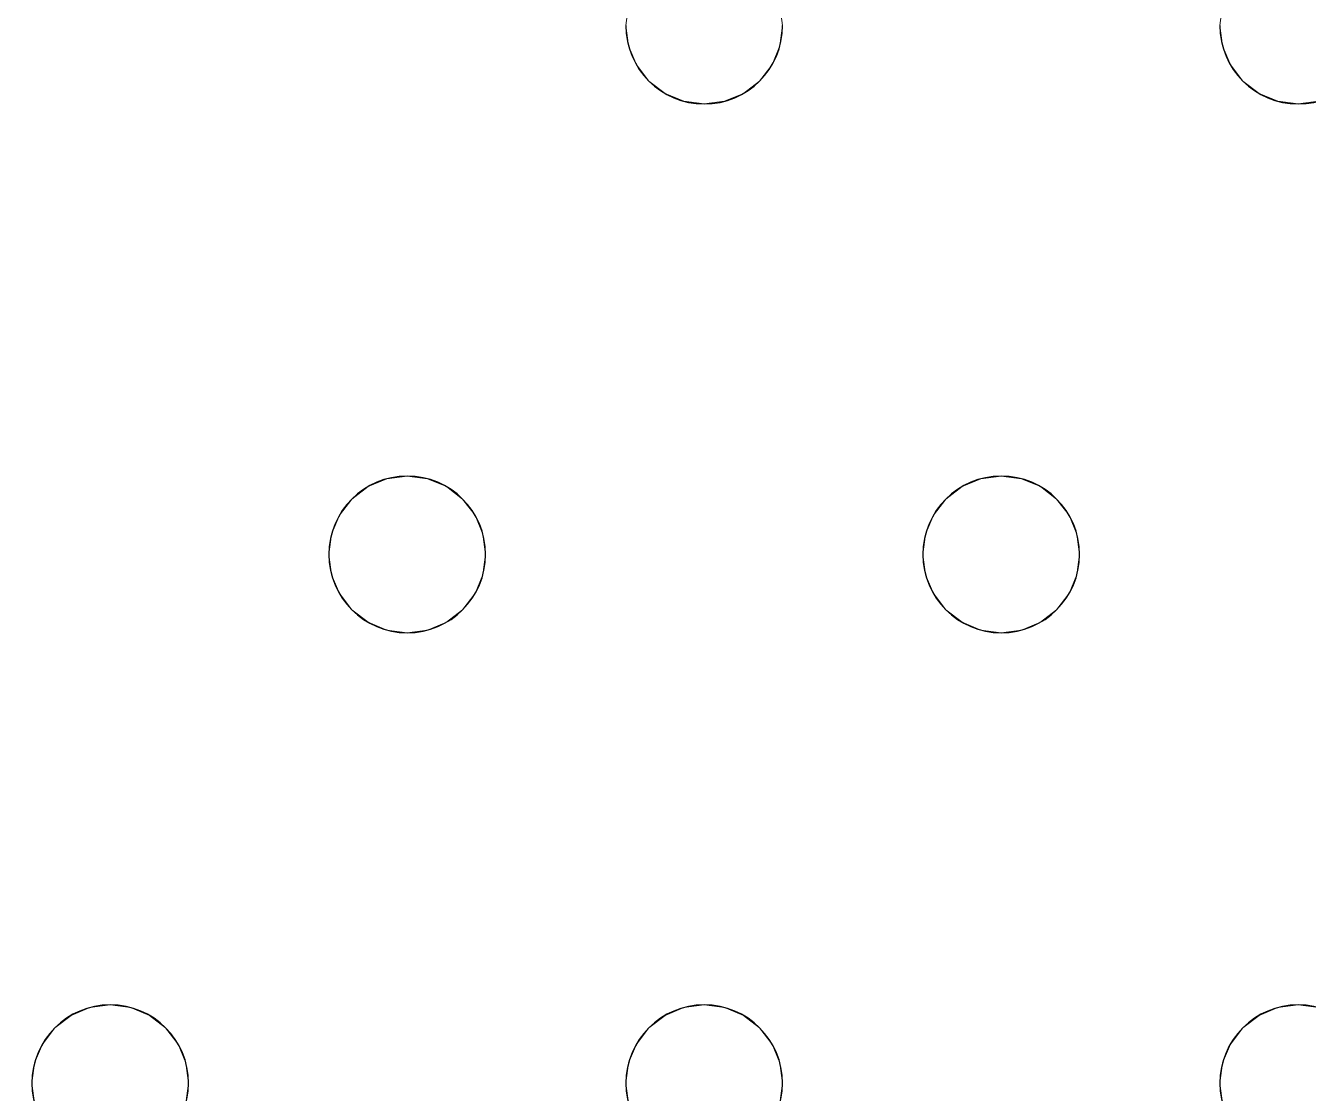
# Model space of a CAD drawing. Header units: millimetres. Extents: x -1 to 1601, y -701 to 1.
# Drawn here: x 92.9 to 158.4, y -152.5 to -98 of the extents above; entities that cross this region are included whole.
import ezdxf

# ---------------------------------------------------------------- set-up
doc = ezdxf.new("R2010")
doc.units = ezdxf.units.MM
doc.layers.add('IQ_200_3D', color=1, linetype='Continuous')
doc.layers.add('IQ_204_2D', color=7, linetype='Continuous')

msp = doc.modelspace()

# ---------------------------------------------------------------- linework, layer by layer
at = {"layer": 'IQ_200_3D', "lineweight": 18}
for points, invisible_edges in [([(122.762, -397.966, 850), (77.397, -363.156, 850), (75.796, -351, 850), (122.762, -68.034, 850)], 13), ([(75.796, -115, 850), (77.397, -102.844, 850), (122.762, -68.034, 850), (75.796, -351, 850)], 6), ([(75.796, -351, 860), (77.397, -363.156, 860), (122.762, -397.966, 860), (122.762, -68.034, 860)], 14), ([(122.762, -68.034, 860), (110.607, -69.634, 860), (75.796, -115, 860), (75.796, -351, 860)], 10), ([(122.762, -68.034, 850), (77.397, -102.844, 850), (82.089, -91.517, 850), (89.552, -81.79, 850)], 9), ([(122.762, -68.034, 850), (1477.238, -68.034, 850), (1477.238, -397.966, 850), (122.762, -397.966, 850)], 10), ([(122.762, -68.034, 860), (122.762, -397.966, 860), (1477.238, -397.966, 860), (1477.238, -68.034, 860)], 5), ([(110.607, -69.634, 860), (82.089, -91.517, 860), (77.397, -102.844, 860), (75.796, -115, 860)], 9), ([(91.615, -86.766, 888), (101.291, -79.33, 888), (123.549, -98, 888), (123.685, -99.035, 888)], 10), ([(101.291, -79.33, 890), (91.615, -86.766, 890), (123.549, -98, 890), (123.685, -96.965, 890)], 10), ([(101.291, -79.33, 888), (123.685, -96.965, 888), (123.549, -98, 888)], 13), ([(84.179, -96.442, 888), (91.615, -86.766, 888), (110.382, -121.536, 888), (109.554, -122.172, 888)], 10), ([(110.382, -121.536, 890), (91.615, -86.766, 890), (84.179, -96.442, 890), (109.554, -122.172, 890)], 5), ([(111.347, -121.136, 888), (91.615, -86.766, 888), (123.685, -99.035, 888), (124.085, -100, 888)], 11), ([(110.382, -121.536, 888), (91.615, -86.766, 888), (111.347, -121.136, 888)], 3), ([(111.347, -121.136, 890), (124.085, -100, 890), (123.685, -99.035, 890), (91.615, -86.766, 890)], 13), ([(91.615, -86.766, 890), (123.685, -99.035, 890), (123.549, -98, 890)], 13), ([(110.382, -121.536, 890), (111.347, -121.136, 890), (91.615, -86.766, 890)], 14), ([(79.485, -107.707, 888), (84.179, -96.442, 888), (109.554, -122.172, 888), (108.918, -123, 888)], 10), ([(79.485, -107.707, 890), (108.918, -123, 890), (109.554, -122.172, 890), (84.179, -96.442, 890)], 5), ([(123.685, -96.965, 890), (123.549, -98, 890), (123.549, -98, 888), (123.685, -96.965, 888)], 8), ([(131.549, -98, 890), (131.413, -96.965, 890), (131.413, -96.965, 888), (131.549, -98, 888)], 2), ([(131.549, -98, 888), (131.413, -96.965, 888), (154.019, -96.965, 888), (153.882, -98, 888)], 10), ([(131.549, -98, 890), (153.882, -98, 890), (154.019, -96.965, 890), (131.413, -96.965, 890)], 5), ([(154.019, -96.965, 890), (153.882, -98, 890), (153.882, -98, 888), (154.019, -96.965, 888)], 8), ([(123.549, -98, 890), (123.685, -99.035, 890), (123.685, -99.035, 888), (123.549, -98, 888)], 2), ([(131.413, -99.035, 890), (131.549, -98, 890), (131.549, -98, 888), (131.413, -99.035, 888)], 8), ([(131.413, -99.035, 888), (131.549, -98, 888), (153.882, -98, 888), (154.019, -99.035, 888)], 10), ([(131.413, -99.035, 890), (154.019, -99.035, 890), (153.882, -98, 890), (131.549, -98, 890)], 5), ([(153.882, -98, 890), (154.019, -99.035, 890), (154.019, -99.035, 888), (153.882, -98, 888)], 2), ([(123.685, -99.035, 890), (124.085, -100, 890), (124.085, -100, 888), (123.685, -99.035, 888)], 10), ([(131.013, -100, 890), (131.413, -99.035, 890), (131.413, -99.035, 888), (131.013, -100, 888)], 10), ([(131.013, -100, 888), (131.413, -99.035, 888), (154.019, -99.035, 888), (154.418, -100, 888)], 10), ([(154.418, -100, 890), (154.019, -99.035, 890), (131.013, -100, 890), (142.716, -121, 890)], 14), ([(131.013, -100, 890), (154.019, -99.035, 890), (131.413, -99.035, 890)], 3), ([(154.019, -99.035, 890), (154.418, -100, 890), (154.418, -100, 888), (154.019, -99.035, 888)], 10), ([(112.382, -121, 888), (111.347, -121.136, 888), (124.085, -100, 888), (124.721, -100.828, 888)], 10), ([(112.382, -121, 890), (124.085, -100, 890), (111.347, -121.136, 890)], 3), ([(124.721, -100.828, 890), (124.085, -100, 890), (112.382, -121, 890), (113.418, -121.136, 890)], 10), ([(124.085, -100, 890), (124.721, -100.828, 890), (124.721, -100.828, 888), (124.085, -100, 888)], 10), ([(130.378, -100.828, 890), (131.013, -100, 890), (131.013, -100, 888), (130.378, -100.828, 888)], 10), ([(142.716, -121, 888), (130.378, -100.828, 888), (131.013, -100, 888), (154.418, -100, 888)], 13), ([(130.378, -100.828, 890), (141.68, -121.136, 890), (142.716, -121, 890), (131.013, -100, 890)], 5), ([(142.716, -121, 888), (154.418, -100, 888), (155.054, -100.828, 888), (143.751, -121.136, 888)], 5), ([(155.054, -100.828, 890), (154.418, -100, 890), (142.716, -121, 890), (143.751, -121.136, 890)], 10), ([(154.418, -100, 890), (155.054, -100.828, 890), (155.054, -100.828, 888), (154.418, -100, 888)], 10), ([(124.721, -100.828, 888), (113.418, -121.136, 888), (112.382, -121, 888)], 13), ([(125.549, -101.464, 888), (114.382, -121.536, 888), (113.418, -121.136, 888), (124.721, -100.828, 888)], 5), ([(125.549, -101.464, 890), (124.721, -100.828, 890), (113.418, -121.136, 890), (114.382, -121.536, 890)], 10), ([(124.721, -100.828, 890), (125.549, -101.464, 890), (125.549, -101.464, 888), (124.721, -100.828, 888)], 10), ([(129.549, -101.464, 890), (130.378, -100.828, 890), (130.378, -100.828, 888), (129.549, -101.464, 888)], 10), ([(129.549, -101.464, 888), (130.378, -100.828, 888), (141.68, -121.136, 888), (140.716, -121.536, 888)], 10), ([(129.549, -101.464, 890), (140.716, -121.536, 890), (141.68, -121.136, 890), (130.378, -100.828, 890)], 5), ([(142.716, -121, 888), (141.68, -121.136, 888), (130.378, -100.828, 888)], 14), ([(143.751, -121.136, 888), (155.054, -100.828, 888), (155.882, -101.464, 888), (144.716, -121.536, 888)], 5), ([(155.882, -101.464, 890), (155.054, -100.828, 890), (143.751, -121.136, 890), (144.716, -121.536, 890)], 10), ([(155.054, -100.828, 890), (155.882, -101.464, 890), (155.882, -101.464, 888), (155.054, -100.828, 888)], 10), ([(126.514, -101.864, 888), (115.211, -122.172, 888), (114.382, -121.536, 888), (125.549, -101.464, 888)], 5), ([(126.514, -101.864, 890), (125.549, -101.464, 890), (114.382, -121.536, 890), (115.211, -122.172, 890)], 10), ([(125.549, -101.464, 890), (126.514, -101.864, 890), (126.514, -101.864, 888), (125.549, -101.464, 888)], 10), ([(128.584, -101.864, 890), (129.549, -101.464, 890), (129.549, -101.464, 888), (128.584, -101.864, 888)], 10), ([(128.584, -101.864, 888), (129.549, -101.464, 888), (140.716, -121.536, 888), (139.887, -122.172, 888)], 10), ([(128.584, -101.864, 890), (139.887, -122.172, 890), (140.716, -121.536, 890), (129.549, -101.464, 890)], 5), ([(144.716, -121.536, 888), (155.882, -101.464, 888), (156.847, -101.864, 888), (145.544, -122.172, 888)], 5), ([(156.847, -101.864, 890), (155.882, -101.464, 890), (144.716, -121.536, 890), (145.544, -122.172, 890)], 10), ([(155.882, -101.464, 890), (156.847, -101.864, 890), (156.847, -101.864, 888), (155.882, -101.464, 888)], 10), ([(115.211, -122.172, 888), (126.514, -101.864, 888), (127.549, -102, 888)], 13), ([(127.549, -102, 890), (126.514, -101.864, 890), (115.211, -122.172, 890), (115.847, -123, 890)], 10), ([(115.847, -123, 888), (115.211, -122.172, 888), (127.549, -102, 888), (139.252, -123, 888)], 14), ([(139.252, -123, 890), (127.549, -102, 890), (115.847, -123, 890), (116.246, -123.965, 890)], 11), ([(127.549, -102, 888), (126.514, -101.864, 888), (126.514, -101.864, 890), (127.549, -102, 890)], 10), ([(128.584, -101.864, 888), (127.549, -102, 888), (127.549, -102, 890), (128.584, -101.864, 890)], 10), ([(127.549, -102, 888), (128.584, -101.864, 888), (139.887, -122.172, 888), (139.252, -123, 888)], 10), ([(127.549, -102, 890), (139.252, -123, 890), (139.887, -122.172, 890), (128.584, -101.864, 890)], 5), ([(145.544, -122.172, 888), (156.847, -101.864, 888), (157.882, -102, 888)], 13), ([(145.544, -122.172, 890), (146.18, -123, 890), (157.882, -102, 890), (156.847, -101.864, 890)], 10), ([(146.18, -123, 888), (145.544, -122.172, 888), (157.882, -102, 888), (169.585, -123, 888)], 14), ([(169.585, -123, 890), (170.221, -122.172, 890), (157.882, -102, 890), (146.18, -123, 890)], 14), ([(157.882, -102, 888), (156.847, -101.864, 888), (156.847, -101.864, 890), (157.882, -102, 890)], 10), ([(158.918, -101.864, 888), (157.882, -102, 888), (157.882, -102, 890), (158.918, -101.864, 890)], 10), ([(157.882, -102, 888), (158.918, -101.864, 888), (170.221, -122.172, 888), (169.585, -123, 888)], 10), ([(170.221, -122.172, 890), (171.049, -121.536, 890), (158.918, -101.864, 890), (157.882, -102, 890)], 10), ([(77.849, -119.8, 888), (79.485, -107.707, 888), (108.918, -123, 888), (108.519, -123.965, 888)], 10), ([(108.918, -123, 890), (79.485, -107.707, 890), (77.849, -119.8, 890), (108.519, -123.965, 890)], 5), ([(108.519, -123.965, 888), (108.382, -125, 888), (77.849, -119.8, 888)], 14), ([(77.849, -119.8, 888), (108.382, -125, 888), (108.519, -126.035, 888), (96.18, -148.136, 888)], 13), ([(94.387, -149.172, 888), (77.849, -119.8, 888), (95.216, -148.536, 888)], 3), ([(95.216, -148.536, 888), (77.849, -119.8, 888), (96.18, -148.136, 888)], 3), ([(94.387, -149.172, 888), (93.752, -150, 888), (77.849, -119.8, 888)], 14), ([(93.752, -150, 888), (93.352, -150.965, 888), (77.849, -119.8, 888)], 14), ([(93.352, -153.035, 888), (93.352, -204.965, 888), (77.849, -119.8, 888), (93.216, -152, 888)], 7), ([(93.352, -150.965, 888), (93.216, -152, 888), (77.849, -119.8, 888)], 14), ([(93.216, -260, 888), (77.849, -119.8, 888), (93.216, -206, 888), (93.352, -258.965, 888)], 7), ([(93.216, -206, 888), (77.849, -119.8, 888), (93.352, -204.965, 888)], 3), ([(93.216, -260, 888), (93.352, -261.035, 888), (77.849, -349.072, 888), (77.849, -119.8, 888)], 10), ([(108.382, -125, 890), (108.519, -123.965, 890), (77.849, -119.8, 890)], 14), ([(108.519, -126.035, 890), (108.382, -125, 890), (77.849, -119.8, 890), (96.18, -148.136, 890)], 14), ([(96.18, -148.136, 890), (77.849, -119.8, 890), (95.216, -148.536, 890)], 3), ([(94.387, -149.172, 890), (95.216, -148.536, 890), (77.849, -119.8, 890)], 14), ([(93.352, -150.965, 890), (93.752, -150, 890), (77.849, -119.8, 890)], 14), ([(93.216, -152, 890), (93.352, -150.965, 890), (77.849, -119.8, 890)], 14), ([(93.352, -153.035, 890), (93.216, -152, 890), (77.849, -119.8, 890), (93.352, -204.965, 890)], 14), ([(77.849, -119.8, 890), (93.752, -150, 890), (94.387, -149.172, 890)], 13), ([(77.849, -119.8, 890), (93.216, -206, 890), (93.352, -204.965, 890)], 13), ([(93.216, -206, 890), (77.849, -119.8, 890), (93.216, -260, 890), (93.352, -258.965, 890)], 11), ([(77.849, -119.8, 890), (77.849, -349.072, 890), (93.216, -260, 890)], 14), ([(111.347, -121.136, 890), (110.382, -121.536, 890), (110.382, -121.536, 888), (111.347, -121.136, 888)], 10), ([(111.347, -121.136, 888), (112.382, -121, 888), (112.382, -121, 890), (111.347, -121.136, 890)], 10), ([(112.382, -121, 888), (113.418, -121.136, 888), (113.418, -121.136, 890), (112.382, -121, 890)], 10), ([(114.382, -121.536, 890), (113.418, -121.136, 890), (113.418, -121.136, 888), (114.382, -121.536, 888)], 10), ([(141.68, -121.136, 890), (140.716, -121.536, 890), (140.716, -121.536, 888), (141.68, -121.136, 888)], 10), ([(141.68, -121.136, 888), (142.716, -121, 888), (142.716, -121, 890), (141.68, -121.136, 890)], 10), ([(142.716, -121, 888), (143.751, -121.136, 888), (143.751, -121.136, 890), (142.716, -121, 890)], 10), ([(144.716, -121.536, 890), (143.751, -121.136, 890), (143.751, -121.136, 888), (144.716, -121.536, 888)], 10), ([(110.382, -121.536, 890), (109.554, -122.172, 890), (109.554, -122.172, 888), (110.382, -121.536, 888)], 10), ([(115.211, -122.172, 890), (114.382, -121.536, 890), (114.382, -121.536, 888), (115.211, -122.172, 888)], 10), ([(140.716, -121.536, 890), (139.887, -122.172, 890), (139.887, -122.172, 888), (140.716, -121.536, 888)], 10), ([(145.544, -122.172, 890), (144.716, -121.536, 890), (144.716, -121.536, 888), (145.544, -122.172, 888)], 10), ([(109.554, -122.172, 890), (108.918, -123, 890), (108.918, -123, 888), (109.554, -122.172, 888)], 10), ([(115.847, -123, 890), (115.211, -122.172, 890), (115.211, -122.172, 888), (115.847, -123, 888)], 10), ([(139.887, -122.172, 890), (139.252, -123, 890), (139.252, -123, 888), (139.887, -122.172, 888)], 10), ([(146.18, -123, 890), (145.544, -122.172, 890), (145.544, -122.172, 888), (146.18, -123, 888)], 10), ([(108.918, -123, 890), (108.519, -123.965, 890), (108.519, -123.965, 888), (108.918, -123, 888)], 10), ([(116.246, -123.965, 890), (115.847, -123, 890), (115.847, -123, 888), (116.246, -123.965, 888)], 10), ([(116.246, -123.965, 888), (115.847, -123, 888), (139.252, -123, 888), (138.852, -123.965, 888)], 10), ([(116.246, -123.965, 890), (138.852, -123.965, 890), (139.252, -123, 890)], 13), ([(139.252, -123, 890), (138.852, -123.965, 890), (138.852, -123.965, 888), (139.252, -123, 888)], 10), ([(146.579, -123.965, 890), (146.18, -123, 890), (146.18, -123, 888), (146.579, -123.965, 888)], 10), ([(146.579, -123.965, 888), (146.18, -123, 888), (169.585, -123, 888), (169.185, -123.965, 888)], 10), ([(146.579, -123.965, 890), (169.185, -123.965, 890), (169.585, -123, 890), (146.18, -123, 890)], 5), ([(108.519, -123.965, 890), (108.382, -125, 890), (108.382, -125, 888), (108.519, -123.965, 888)], 8), ([(116.382, -125, 890), (116.246, -123.965, 890), (116.246, -123.965, 888), (116.382, -125, 888)], 2), ([(116.382, -125, 888), (116.246, -123.965, 888), (138.852, -123.965, 888), (138.716, -125, 888)], 10), ([(116.382, -125, 890), (138.716, -125, 890), (138.852, -123.965, 890), (116.246, -123.965, 890)], 5), ([(138.852, -123.965, 890), (138.716, -125, 890), (138.716, -125, 888), (138.852, -123.965, 888)], 8), ([(146.716, -125, 890), (146.579, -123.965, 890), (146.579, -123.965, 888), (146.716, -125, 888)], 2), ([(146.716, -125, 888), (146.579, -123.965, 888), (169.185, -123.965, 888), (169.049, -125, 888)], 10), ([(146.579, -123.965, 890), (146.716, -125, 890), (169.185, -123.965, 890)], 14), ([(146.716, -125, 890), (146.579, -126.035, 890), (169.049, -125, 890), (169.185, -123.965, 890)], 10), ([(108.382, -125, 890), (108.519, -126.035, 890), (108.519, -126.035, 888), (108.382, -125, 888)], 2), ([(116.246, -126.035, 890), (116.382, -125, 890), (116.382, -125, 888), (116.246, -126.035, 888)], 8), ([(116.246, -126.035, 888), (116.382, -125, 888), (138.716, -125, 888), (138.852, -126.035, 888)], 10), ([(138.716, -125, 890), (116.382, -125, 890), (116.246, -126.035, 890), (138.852, -126.035, 890)], 5), ([(138.716, -125, 890), (138.852, -126.035, 890), (138.852, -126.035, 888), (138.716, -125, 888)], 2), ([(169.185, -126.035, 888), (146.18, -127, 888), (146.579, -126.035, 888), (169.049, -125, 888)], 5), ([(169.185, -126.035, 890), (169.049, -125, 890), (146.579, -126.035, 890), (146.18, -127, 890)], 10), ([(146.579, -126.035, 890), (146.716, -125, 890), (146.716, -125, 888), (146.579, -126.035, 888)], 8), ([(146.579, -126.035, 888), (146.716, -125, 888), (169.049, -125, 888)], 14), ([(96.18, -148.136, 888), (108.519, -126.035, 888), (108.918, -127, 888), (97.216, -148, 888)], 5), ([(96.18, -148.136, 890), (97.216, -148, 890), (108.918, -127, 890), (108.519, -126.035, 890)], 10), ([(108.519, -126.035, 890), (108.918, -127, 890), (108.918, -127, 888), (108.519, -126.035, 888)], 10), ([(115.847, -127, 890), (116.246, -126.035, 890), (116.246, -126.035, 888), (115.847, -127, 888)], 10), ([(115.847, -127, 888), (116.246, -126.035, 888), (138.852, -126.035, 888), (139.252, -127, 888)], 10), ([(115.847, -127, 890), (139.252, -127, 890), (138.852, -126.035, 890), (116.246, -126.035, 890)], 5), ([(138.852, -126.035, 890), (139.252, -127, 890), (139.252, -127, 888), (138.852, -126.035, 888)], 10), ([(146.18, -127, 890), (146.579, -126.035, 890), (146.579, -126.035, 888), (146.18, -127, 888)], 10), ([(146.18, -127, 888), (169.185, -126.035, 888), (169.585, -127, 888), (157.882, -148, 888)], 13), ([(169.585, -127, 890), (169.185, -126.035, 890), (146.18, -127, 890), (157.882, -148, 890)], 14), ([(108.918, -127, 888), (109.554, -127.828, 888), (97.216, -148, 888)], 14), ([(109.554, -127.828, 890), (108.918, -127, 890), (97.216, -148, 890), (98.251, -148.136, 890)], 10), ([(108.918, -127, 890), (109.554, -127.828, 890), (109.554, -127.828, 888), (108.918, -127, 888)], 10), ([(115.211, -127.828, 890), (115.847, -127, 890), (115.847, -127, 888), (115.211, -127.828, 888)], 10), ([(115.847, -127, 888), (139.252, -127, 888), (127.549, -148, 888), (115.211, -127.828, 888)], 7), ([(115.847, -127, 890), (115.211, -127.828, 890), (127.549, -148, 890)], 14), ([(127.549, -148, 890), (139.887, -127.828, 890), (139.252, -127, 890), (115.847, -127, 890)], 13), ([(139.887, -127.828, 888), (128.584, -148.136, 888), (127.549, -148, 888), (139.252, -127, 888)], 5), ([(139.252, -127, 890), (139.887, -127.828, 890), (139.887, -127.828, 888), (139.252, -127, 888)], 10), ([(145.544, -127.828, 890), (146.18, -127, 890), (146.18, -127, 888), (145.544, -127.828, 888)], 10), ([(145.544, -127.828, 888), (146.18, -127, 888), (157.882, -148, 888), (156.847, -148.136, 888)], 10), ([(145.544, -127.828, 890), (157.882, -148, 890), (146.18, -127, 890)], 3), ([(157.882, -148, 888), (169.585, -127, 888), (170.221, -127.828, 888), (158.918, -148.136, 888)], 5), ([(170.221, -127.828, 890), (169.585, -127, 890), (157.882, -148, 890), (158.918, -148.136, 890)], 10), ([(109.554, -127.828, 888), (110.382, -128.464, 888), (98.251, -148.136, 888), (97.216, -148, 888)], 10), ([(110.382, -128.464, 890), (109.554, -127.828, 890), (98.251, -148.136, 890), (99.216, -148.536, 890)], 10), ([(109.554, -127.828, 890), (110.382, -128.464, 890), (110.382, -128.464, 888), (109.554, -127.828, 888)], 10), ([(114.382, -128.464, 890), (115.211, -127.828, 890), (115.211, -127.828, 888), (114.382, -128.464, 888)], 10), ([(114.382, -128.464, 888), (115.211, -127.828, 888), (126.514, -148.136, 888), (125.549, -148.536, 888)], 10), ([(115.211, -127.828, 890), (114.382, -128.464, 890), (126.514, -148.136, 890), (127.549, -148, 890)], 10), ([(126.514, -148.136, 888), (115.211, -127.828, 888), (127.549, -148, 888)], 3), ([(139.887, -127.828, 890), (127.549, -148, 890), (128.584, -148.136, 890)], 13), ([(140.716, -128.464, 888), (129.549, -148.536, 888), (128.584, -148.136, 888), (139.887, -127.828, 888)], 5), ([(140.716, -128.464, 890), (139.887, -127.828, 890), (128.584, -148.136, 890), (129.549, -148.536, 890)], 10), ([(139.887, -127.828, 890), (140.716, -128.464, 890), (140.716, -128.464, 888), (139.887, -127.828, 888)], 10), ([(144.716, -128.464, 890), (145.544, -127.828, 890), (145.544, -127.828, 888), (144.716, -128.464, 888)], 10), ([(144.716, -128.464, 888), (145.544, -127.828, 888), (156.847, -148.136, 888), (155.882, -148.536, 888)], 10), ([(145.544, -127.828, 890), (144.716, -128.464, 890), (156.847, -148.136, 890), (157.882, -148, 890)], 10), ([(110.382, -128.464, 888), (111.347, -128.864, 888), (99.216, -148.536, 888), (98.251, -148.136, 888)], 10), ([(111.347, -128.864, 890), (110.382, -128.464, 890), (99.216, -148.536, 890), (100.044, -149.172, 890)], 10), ([(100.044, -149.172, 888), (99.216, -148.536, 888), (111.347, -128.864, 888), (112.382, -129, 888)], 10), ([(112.382, -129, 890), (111.347, -128.864, 890), (100.044, -149.172, 890), (100.68, -150, 890)], 10), ([(100.68, -150, 888), (100.044, -149.172, 888), (112.382, -129, 888), (124.085, -150, 888)], 14), ([(124.085, -150, 890), (124.721, -149.172, 890), (112.382, -129, 890), (100.68, -150, 890)], 14), ([(110.382, -128.464, 890), (111.347, -128.864, 890), (111.347, -128.864, 888), (110.382, -128.464, 888)], 10), ([(112.382, -129, 888), (111.347, -128.864, 888), (111.347, -128.864, 890), (112.382, -129, 890)], 10), ([(113.418, -128.864, 888), (112.382, -129, 888), (112.382, -129, 890), (113.418, -128.864, 890)], 10), ([(112.382, -129, 888), (113.418, -128.864, 888), (124.721, -149.172, 888), (124.085, -150, 888)], 10), ([(113.418, -128.864, 890), (112.382, -129, 890), (124.721, -149.172, 890), (125.549, -148.536, 890)], 10), ([(113.418, -128.864, 890), (114.382, -128.464, 890), (114.382, -128.464, 888), (113.418, -128.864, 888)], 10), ([(113.418, -128.864, 888), (114.382, -128.464, 888), (125.549, -148.536, 888), (124.721, -149.172, 888)], 10), ([(114.382, -128.464, 890), (113.418, -128.864, 890), (125.549, -148.536, 890), (126.514, -148.136, 890)], 10), ([(141.68, -128.864, 888), (129.549, -148.536, 888), (140.716, -128.464, 888)], 3), ([(141.68, -128.864, 890), (140.716, -128.464, 890), (129.549, -148.536, 890), (130.378, -149.172, 890)], 10), ([(130.378, -149.172, 888), (129.549, -148.536, 888), (141.68, -128.864, 888), (142.716, -129, 888)], 10), ([(142.716, -129, 890), (141.68, -128.864, 890), (130.378, -149.172, 890), (131.013, -150, 890)], 10), ([(131.013, -150, 888), (130.378, -149.172, 888), (142.716, -129, 888), (154.418, -150, 888)], 14), ([(142.716, -129, 890), (131.013, -150, 890), (154.418, -150, 890), (155.054, -149.172, 890)], 11), ([(140.716, -128.464, 890), (141.68, -128.864, 890), (141.68, -128.864, 888), (140.716, -128.464, 888)], 10), ([(142.716, -129, 888), (141.68, -128.864, 888), (141.68, -128.864, 890), (142.716, -129, 890)], 10), ([(143.751, -128.864, 888), (142.716, -129, 888), (142.716, -129, 890), (143.751, -128.864, 890)], 10), ([(142.716, -129, 888), (143.751, -128.864, 888), (155.054, -149.172, 888), (154.418, -150, 888)], 10), ([(142.716, -129, 890), (155.054, -149.172, 890), (143.751, -128.864, 890)], 3), ([(143.751, -128.864, 890), (144.716, -128.464, 890), (144.716, -128.464, 888), (143.751, -128.864, 888)], 10), ([(143.751, -128.864, 888), (144.716, -128.464, 888), (155.882, -148.536, 888), (155.054, -149.172, 888)], 10), ([(155.882, -148.536, 890), (144.716, -128.464, 890), (143.751, -128.864, 890), (155.054, -149.172, 890)], 5), ([(155.882, -148.536, 890), (156.847, -148.136, 890), (144.716, -128.464, 890)], 14), ([(96.18, -148.136, 888), (97.216, -148, 888), (97.216, -148, 890), (96.18, -148.136, 890)], 10), ([(97.216, -148, 888), (98.251, -148.136, 888), (98.251, -148.136, 890), (97.216, -148, 890)], 10), ([(126.514, -148.136, 888), (127.549, -148, 888), (127.549, -148, 890), (126.514, -148.136, 890)], 10), ([(127.549, -148, 888), (128.584, -148.136, 888), (128.584, -148.136, 890), (127.549, -148, 890)], 10), ([(156.847, -148.136, 888), (157.882, -148, 888), (157.882, -148, 890), (156.847, -148.136, 890)], 10), ([(157.882, -148, 888), (158.918, -148.136, 888), (158.918, -148.136, 890), (157.882, -148, 890)], 10), ([(95.216, -148.536, 890), (94.387, -149.172, 890), (94.387, -149.172, 888), (95.216, -148.536, 888)], 10), ([(96.18, -148.136, 890), (95.216, -148.536, 890), (95.216, -148.536, 888), (96.18, -148.136, 888)], 10), ([(99.216, -148.536, 890), (98.251, -148.136, 890), (98.251, -148.136, 888), (99.216, -148.536, 888)], 10), ([(100.044, -149.172, 890), (99.216, -148.536, 890), (99.216, -148.536, 888), (100.044, -149.172, 888)], 10), ([(125.549, -148.536, 890), (124.721, -149.172, 890), (124.721, -149.172, 888), (125.549, -148.536, 888)], 10), ([(126.514, -148.136, 890), (125.549, -148.536, 890), (125.549, -148.536, 888), (126.514, -148.136, 888)], 10), ([(129.549, -148.536, 890), (128.584, -148.136, 890), (128.584, -148.136, 888), (129.549, -148.536, 888)], 10), ([(130.378, -149.172, 890), (129.549, -148.536, 890), (129.549, -148.536, 888), (130.378, -149.172, 888)], 10), ([(155.882, -148.536, 890), (155.054, -149.172, 890), (155.054, -149.172, 888), (155.882, -148.536, 888)], 10), ([(156.847, -148.136, 890), (155.882, -148.536, 890), (155.882, -148.536, 888), (156.847, -148.136, 888)], 10), ([(94.387, -149.172, 890), (93.752, -150, 890), (93.752, -150, 888), (94.387, -149.172, 888)], 10), ([(100.68, -150, 890), (100.044, -149.172, 890), (100.044, -149.172, 888), (100.68, -150, 888)], 10), ([(124.721, -149.172, 890), (124.085, -150, 890), (124.085, -150, 888), (124.721, -149.172, 888)], 10), ([(131.013, -150, 890), (130.378, -149.172, 890), (130.378, -149.172, 888), (131.013, -150, 888)], 10), ([(155.054, -149.172, 890), (154.418, -150, 890), (154.418, -150, 888), (155.054, -149.172, 888)], 10), ([(93.752, -150, 890), (93.352, -150.965, 890), (93.352, -150.965, 888), (93.752, -150, 888)], 10), ([(101.079, -150.965, 890), (100.68, -150, 890), (100.68, -150, 888), (101.079, -150.965, 888)], 10), ([(101.079, -150.965, 888), (100.68, -150, 888), (124.085, -150, 888), (123.685, -150.965, 888)], 10), ([(100.68, -150, 890), (101.079, -150.965, 890), (124.085, -150, 890)], 14), ([(123.685, -150.965, 890), (124.085, -150, 890), (101.079, -150.965, 890), (101.216, -152, 890)], 10), ([(124.085, -150, 890), (123.685, -150.965, 890), (123.685, -150.965, 888), (124.085, -150, 888)], 10), ([(131.413, -150.965, 890), (131.013, -150, 890), (131.013, -150, 888), (131.413, -150.965, 888)], 10), ([(131.413, -150.965, 888), (131.013, -150, 888), (154.418, -150, 888)], 14), ([(131.413, -150.965, 890), (154.418, -150, 890), (131.013, -150, 890)], 3), ([(154.019, -150.965, 888), (131.549, -152, 888), (131.413, -150.965, 888), (154.418, -150, 888)], 5), ([(154.019, -150.965, 890), (154.418, -150, 890), (131.413, -150.965, 890), (131.549, -152, 890)], 10), ([(154.418, -150, 890), (154.019, -150.965, 890), (154.019, -150.965, 888), (154.418, -150, 888)], 10), ([(93.352, -150.965, 890), (93.216, -152, 890), (93.216, -152, 888), (93.352, -150.965, 888)], 8), ([(101.216, -152, 890), (101.079, -150.965, 890), (101.079, -150.965, 888), (101.216, -152, 888)], 2), ([(101.216, -152, 888), (101.079, -150.965, 888), (123.685, -150.965, 888), (123.549, -152, 888)], 10), ([(123.549, -152, 890), (123.685, -150.965, 890), (101.216, -152, 890), (101.079, -153.035, 890)], 10), ([(123.685, -150.965, 890), (123.549, -152, 890), (123.549, -152, 888), (123.685, -150.965, 888)], 8), ([(131.549, -152, 890), (131.413, -150.965, 890), (131.413, -150.965, 888), (131.549, -152, 888)], 2), ([(131.549, -152, 888), (154.019, -150.965, 888), (153.882, -152, 888), (131.413, -153.035, 888)], 5), ([(131.549, -152, 890), (131.413, -153.035, 890), (153.882, -152, 890), (154.019, -150.965, 890)], 10), ([(154.019, -150.965, 890), (153.882, -152, 890), (153.882, -152, 888), (154.019, -150.965, 888)], 8), ([(93.216, -152, 890), (93.352, -153.035, 890), (93.352, -153.035, 888), (93.216, -152, 888)], 2), ([(123.685, -153.035, 890), (123.549, -152, 890), (101.079, -153.035, 890), (100.68, -154, 890)], 10), ([(101.079, -153.035, 890), (101.216, -152, 890), (101.216, -152, 888), (101.079, -153.035, 888)], 8), ([(123.549, -152, 888), (123.685, -153.035, 888), (101.079, -153.035, 888), (101.216, -152, 888)], 10), ([(123.549, -152, 890), (123.685, -153.035, 890), (123.685, -153.035, 888), (123.549, -152, 888)], 2), ([(154.019, -153.035, 888), (131.013, -154, 888), (131.413, -153.035, 888), (153.882, -152, 888)], 5), ([(154.019, -153.035, 890), (153.882, -152, 890), (131.413, -153.035, 890), (131.013, -154, 890)], 10), ([(131.413, -153.035, 890), (131.549, -152, 890), (131.549, -152, 888), (131.413, -153.035, 888)], 8), ([(153.882, -152, 890), (154.019, -153.035, 890), (154.019, -153.035, 888), (153.882, -152, 888)], 2)]:
    msp.add_3dface(points, dxfattribs=dict(at, invisible_edges=invisible_edges))
at = {"layer": 'IQ_204_2D'}
for centre, radius, start, end in [((122.762, -115), 46.966, 90, 180), ((124.849, -120), 47, 90.24381, 179.75619), ((127.549, -98), 4, 180, 0), ((157.882, -98), 4, 180, 360), ((112.382, -125), 4, 0, 180), ((142.716, -125), 4, 0, 180), ((112.382, -125), 4, 180, 0), ((142.716, -125), 4, 180, 0), ((97.216, -152), 4, 0, 180), ((127.549, -152), 4, 0, 180), ((157.882, -152), 4, 0, 180), ((97.216, -152), 4, 180, 0), ((127.549, -152), 4, 180, 0), ((157.882, -152), 4, 180, 360)]:
    msp.add_arc(centre, radius, start, end, dxfattribs=at)

# ---------------------------------------------------------------- meshes
at = {"layer": 'IQ_200_3D', "lineweight": 18}
mesh = msp.add_polyface(dxfattribs=at)
corners = [(1600, 0, 850), (1600, -700, 850), (0, -700, 850), (0, 0, 850), (1210.5, -594, 850), (1211.556, -602.023, 850), (1214.653, -609.5, 850), (1219.58, -615.92, 850), (1226, -620.847, 850), (1233.477, -623.944, 850), (1241.5, -625, 850), (1459.5, -625, 850), (1467.523, -623.944, 850), (1475, -620.847, 850), (1481.42, -615.92, 850), (1486.347, -609.5, 850), (1489.444, -602.023, 850), (1490.5, -594, 850), (1490.5, -476, 850), (1489.444, -467.977, 850), (1486.347, -460.5, 850), (1481.42, -454.08, 850), (1475, -449.153, 850), (1467.523, -446.056, 850), (1459.5, -445, 850), (1241.5, -445, 850), (1233.477, -446.056, 850), (1226, -449.153, 850), (1219.58, -454.08, 850), (1214.653, -460.5, 850), (1211.556, -467.977, 850), (1210.5, -476, 850), (1477.5, -68.034, 850), (122.5, -68.034, 850), (110.412, -69.625, 850), (99.148, -74.291, 850), (89.475, -81.713, 850), (82.053, -91.386, 850), (77.388, -102.65, 850), (75.796, -114.738, 850), (75.796, -351.262, 850), (77.388, -363.35, 850), (82.053, -374.614, 850), (89.475, -384.287, 850), (99.148, -391.709, 850), (110.412, -396.375, 850), (122.5, -397.966, 850), (1477.5, -397.966, 850), (1489.588, -396.375, 850), (1500.852, -391.709, 850), (1510.525, -384.287, 850), (1517.947, -374.614, 850), (1522.612, -363.35, 850), (1524.204, -351.262, 850), (1524.204, -114.738, 850), (1522.612, -102.65, 850), (1517.947, -91.386, 850), (1510.525, -81.713, 850), (1500.852, -74.291, 850), (1489.588, -69.625, 850)]
mesh.append_faces([[corners[k] for k in face] for face in [(37, 3, 36), (35, 3, 34), (4, 46, 31), (31, 46, 30), (55, 0, 54), (16, 1, 15), (14, 1, 13), (21, 49, 20), (11, 1, 10)]], dxfattribs={"vtx0": -1, "vtx1": -1})
mesh.append_faces([[corners[k] for k in face] for face in [(3, 37, 38), (3, 38, 39), (3, 39, 40, 2), (2, 40, 41), (46, 4, 5), (2, 6, 7), (46, 29, 30), (46, 28, 29), (26, 46, 47, 25), (46, 26, 27), (0, 59, 32, 3), (20, 49, 50, 19), (47, 24, 25), (0, 55, 56), (1, 52, 53), (19, 50, 51, 18), (1, 16, 17)]], dxfattribs={"vtx0": -1, "vtx2": -1})
mesh.append_faces([[corners[k] for k in face] for face in [(2, 45, 46, 5), (1, 17, 18, 51)]], dxfattribs={"vtx0": -1, "vtx2": -1, "vtx3": -1})
mesh.append_faces([[corners[k] for k in face] for face in [(41, 42, 2), (35, 36, 3), (33, 34, 3, 32), (43, 44, 2), (44, 45, 2), (42, 43, 2), (5, 6, 2), (27, 28, 46), (7, 8, 2), (8, 9, 2), (58, 59, 0), (56, 57, 0), (57, 58, 0), (51, 52, 1), (23, 24, 47), (11, 12, 1), (12, 13, 1), (14, 15, 1)]], dxfattribs={"vtx1": -1, "vtx2": -1})
mesh.append_faces([[corners[k] for k in face] for face in [(1, 2, 9, 10), (47, 48, 22, 23), (48, 49, 21, 22), (53, 54, 0, 1)]], dxfattribs={"vtx1": -1, "vtx3": -1})
mesh = msp.add_polyface(dxfattribs=at)
corners = [(1600, -700, 900), (1600, -23, 900), (0, -23, 900), (0, -700, 900), (90, -35.113, 900), (1510, -35.113, 900), (1529.382, -37.665, 900), (1547.443, -45.146, 900), (1562.953, -57.047, 900), (1574.854, -72.557, 900), (1582.335, -90.618, 900), (1584.887, -110, 900), (1584.887, -610, 900), (1582.335, -629.382, 900), (1574.854, -647.443, 900), (1562.953, -662.953, 900), (1547.443, -674.854, 900), (1529.382, -682.335, 900), (1510, -684.887, 900), (90, -684.887, 900), (70.618, -682.335, 900), (52.557, -674.854, 900), (37.047, -662.953, 900), (25.146, -647.443, 900), (17.665, -629.382, 900), (15.113, -610, 900), (15.113, -110, 900), (17.665, -90.618, 900), (25.146, -72.557, 900), (37.047, -57.047, 900), (52.557, -45.146, 900), (70.618, -37.665, 900)]
mesh.append_faces([[corners[k] for k in face] for face in [(9, 1, 8), (14, 0, 13), (31, 2, 30), (28, 2, 27), (21, 3, 20), (23, 3, 22)]], dxfattribs={"vtx0": -1, "vtx1": -1})
mesh.append_faces([[corners[k] for k in face] for face in [(1, 9, 10), (1, 11, 12, 0), (0, 14, 15), (0, 18, 19), (2, 28, 29), (3, 23, 24)]], dxfattribs={"vtx0": -1, "vtx2": -1})
mesh.append_faces([[corners[k] for k in face] for face in [(10, 11, 1), (5, 6, 1), (7, 8, 1), (6, 7, 1), (12, 13, 0), (15, 16, 0), (17, 18, 0), (16, 17, 0), (31, 4, 2), (29, 30, 2), (26, 27, 2), (21, 22, 3), (24, 25, 3)]], dxfattribs={"vtx1": -1, "vtx2": -1})
mesh.append_faces([[corners[k] for k in face] for face in [(4, 5, 1, 2), (25, 26, 2, 3), (19, 20, 3, 0)]], dxfattribs={"vtx1": -1, "vtx3": -1})
mesh = msp.add_polyface(dxfattribs=at)
corners = [(1510, -48.392, 890), (90, -48.392, 890), (66.424, -53.082, 890), (46.437, -66.437, 890), (33.082, -86.424, 890), (28.392, -110, 890), (28.392, -610, 890), (33.082, -633.576, 890), (46.437, -653.563, 890), (66.424, -666.918, 890), (90, -671.608, 890), (1510, -671.608, 890), (1533.576, -666.918, 890), (1553.563, -653.563, 890), (1566.918, -633.576, 890), (1571.608, -610, 890), (1571.608, -110, 890), (1566.918, -86.424, 890), (1553.563, -66.437, 890), (1533.576, -53.082, 890), (122.5, -418.034, 890), (1477.5, -418.034, 890), (1489.656, -419.634, 890), (1500.983, -424.326, 890), (1510.71, -431.79, 890), (1518.174, -441.517, 890), (1522.866, -452.844, 890), (1524.466, -465, 890), (1524.466, -605, 890), (1522.866, -617.156, 890), (1518.174, -628.483, 890), (1510.71, -638.21, 890), (1500.983, -645.674, 890), (1489.656, -650.366, 890), (1477.5, -651.966, 890), (122.5, -651.966, 890), (110.344, -650.366, 890), (99.017, -645.674, 890), (89.29, -638.21, 890), (81.826, -628.483, 890), (77.134, -617.156, 890), (75.534, -605, 890), (75.534, -465, 890), (77.134, -452.844, 890), (81.826, -441.517, 890), (89.29, -431.79, 890), (99.017, -424.326, 890), (110.344, -419.634, 890), (122.5, -68.034, 890), (1477.5, -68.034, 890), (1489.588, -69.625, 890), (1500.852, -74.291, 890), (1510.525, -81.713, 890), (1517.947, -91.386, 890), (1522.612, -102.65, 890), (1524.204, -114.738, 890), (1524.204, -351.262, 890), (1522.612, -363.35, 890), (1517.947, -374.614, 890), (1510.525, -384.287, 890), (1500.852, -391.709, 890), (1489.588, -396.375, 890), (1477.5, -397.966, 890), (122.5, -397.966, 890), (110.412, -396.375, 890), (99.148, -391.709, 890), (89.475, -384.287, 890), (82.053, -374.614, 890), (77.388, -363.35, 890), (75.796, -351.262, 890), (75.796, -114.738, 890), (77.388, -102.65, 890), (82.053, -91.386, 890), (89.475, -81.713, 890), (99.148, -74.291, 890), (110.412, -69.625, 890)]
mesh.append_faces([[corners[k] for k in face] for face in [(65, 47, 64), (75, 1, 74), (71, 5, 70), (73, 2, 72)]], dxfattribs={"vtx0": -1, "vtx1": -1})
mesh.append_faces([[corners[k] for k in face] for face in [(15, 28, 29, 14), (11, 32, 33), (16, 55, 56, 15), (54, 17, 18, 53), (53, 18, 19, 52), (52, 19, 0, 51), (0, 50, 51), (10, 37, 38, 9), (64, 47, 20, 63), (8, 39, 40, 7), (39, 8, 9, 38), (69, 42, 43), (1, 75, 48, 0), (3, 71, 72, 2)]], dxfattribs={"vtx0": -1, "vtx2": -1})
mesh.append_faces([[corners[k] for k in face] for face in [(6, 41, 42, 69)]], dxfattribs={"vtx0": -1, "vtx2": -1, "vtx3": -1})
mesh.append_faces([[corners[k] for k in face] for face in [(11, 33, 34, 35), (71, 3, 4, 5)]], dxfattribs={"vtx0": -1, "vtx3": -1})
mesh.append_faces([[corners[k] for k in face] for face in [(49, 50, 0, 48), (36, 37, 10)]], dxfattribs={"vtx1": -1, "vtx2": -1})
mesh.append_faces([[corners[k] for k in face] for face in [(27, 28, 15, 56)]], dxfattribs={"vtx1": -1, "vtx2": -1, "vtx3": -1})
mesh.append_faces([[corners[k] for k in face] for face in [(13, 14, 29, 30), (12, 13, 30, 31), (26, 27, 56, 57), (31, 32, 11, 12), (24, 25, 58, 59), (21, 22, 61, 62), (22, 23, 60, 61), (23, 24, 59, 60), (25, 26, 57, 58), (54, 55, 16, 17), (20, 21, 62, 63), (35, 36, 10, 11), (45, 46, 66, 67), (46, 47, 65, 66), (6, 7, 40, 41), (43, 44, 68, 69), (44, 45, 67, 68), (73, 74, 1, 2), (69, 70, 5, 6)]], dxfattribs={"vtx1": -1, "vtx3": -1})
mesh = msp.add_polyface(dxfattribs=at)
corners = [(122.5, -68.034, 850), (122.5, -68.034, 890), (110.412, -69.625, 890), (99.148, -74.291, 890), (89.475, -81.713, 890), (82.053, -91.386, 890), (77.388, -102.65, 890), (75.796, -114.738, 890), (75.796, -114.738, 850), (77.388, -102.65, 850), (82.053, -91.386, 850), (89.475, -81.713, 850), (99.148, -74.291, 850), (110.412, -69.625, 850)]
mesh.append_faces([[corners[k] for k in face] for face in [(6, 9, 10, 5), (11, 4, 5, 10)]], dxfattribs={"vtx0": -1, "vtx2": -1})
mesh.append_faces([[corners[k] for k in face] for face in [(12, 13, 2, 3), (3, 4, 11, 12)]], dxfattribs={"vtx1": -1, "vtx3": -1})
mesh.append_faces([[corners[k] for k in face] for face in [(7, 8, 9, 6)]], dxfattribs={"vtx2": -1})
mesh.append_faces([[corners[k] for k in face] for face in [(13, 0, 1, 2)]], dxfattribs={"vtx3": -1})

doc.saveas('drawing.dxf')
